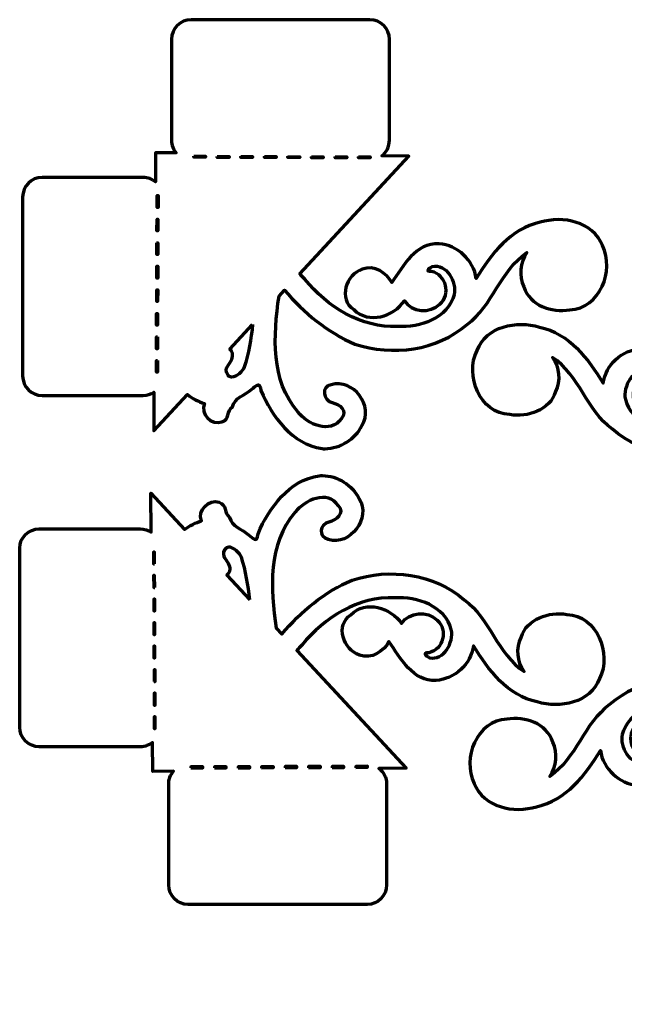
# Model space of a CAD drawing. Header units: centimetres. Extents: x -13.8 to 13.8, y -13.2 to 13.2.
# Drawn here: x -13.85 to 2.32, y -13.21 to 13.21 of the extents above; entities that cross this region are included whole.
import ezdxf

# ---------------------------------------------------------------- set-up
doc = ezdxf.new("R2010")
doc.units = ezdxf.units.CM
doc.header["$MEASUREMENT"] = 0
doc.layers.add('Layer 1', color=7, linetype='Continuous')

msp = doc.modelspace()

# ---------------------------------------------------------------- linework, layer by layer
at = {"layer": 'Layer 1', "color": 22, "lineweight": 90}
for points, knots in [([(-4.49706, 13.21086), (-4.20868, 13.21086), (-3.97616, 12.97834), (-3.97616, 12.68996), (-3.97616, 12.68996), (-3.97616, 12.68996), (-3.97616, 9.99286), (-3.97616, 9.99286), (-3.97616, 9.99286), (-3.97616, 9.82249), (-4.05543, 9.67182), (-4.18121, 9.57697), (-4.18121, 9.57697), (-4.18121, 9.57697), (-3.45443, 9.5687), (-3.45443, 9.5687), (-3.45443, 9.5687), (-3.45443, 9.5687), (-6.37063, 6.43008), (-6.37063, 6.43008), (-6.37063, 6.43008), (-6.33008, 6.37988), (-6.28715, 6.33005), (-6.23917, 6.28373), (-6.23917, 6.28373), (-5.63159, 5.54324), (-4.73709, 4.97931), (-3.75622, 5.02117), (-3.75622, 5.02117), (-3.16187, 4.98896), (-2.41454, 5.23445), (-2.24809, 5.87032), (-2.24809, 5.87032), (-2.17564, 6.21167), (-2.45195, 6.70966), (-2.83431, 6.62025), (-2.83431, 6.62025), (-2.9321, 6.56573), (-3.03025, 6.48798), (-2.85167, 6.48796), (-2.85167, 6.48796), (-2.46096, 6.40752), (-2.32551, 5.87473), (-2.62925, 5.61897), (-2.62925, 5.61897), (-2.88855, 5.356), (-3.38407, 5.40229), (-3.57514, 5.70661), (-3.57514, 5.70661), (-3.86719, 5.28703), (-4.53121, 5.0729), (-4.9303, 5.47262), (-4.9303, 5.47262), (-5.35771, 5.74594), (-5.13343, 6.41262), (-4.7021, 6.54997), (-4.7021, 6.54997), (-4.38809, 6.68148), (-4.03954, 6.43574), (-3.91414, 6.19278), (-3.91414, 6.19278), (-3.60555, 6.63009), (-3.27634, 7.26637), (-2.65241, 7.22879), (-2.65241, 7.22879), (-2.15776, 7.19208), (-1.729, 6.79333), (-1.65692, 6.30358), (-1.65692, 6.30358), (-1.25386, 6.95271), (-0.74733, 7.63812), (0.04716, 7.80261), (0.04716, 7.80261), (0.65454, 7.98659), (1.46196, 7.82476), (1.71321, 7.17919), (1.71321, 7.17919), (2.0431, 6.51073), (1.64255, 5.50043), (0.84008, 5.46353), (0.84008, 5.46353), (0.35344, 5.39066), (-0.22309, 5.57008), (-0.3861, 6.07869), (-0.3861, 6.07869), (-0.52411, 6.36875), (-0.48891, 6.72924), (-0.30424, 6.99233), (-0.30424, 6.99233), (-1.02433, 6.51376), (-1.20928, 5.57594), (-1.90332, 5.07741), (-1.90332, 5.07741), (-2.71032, 4.37414), (-3.89524, 4.21903), (-4.89807, 4.5499), (-4.89807, 4.5499), (-5.63592, 4.86061), (-6.26168, 5.38794), (-6.77827, 5.99353), (-6.77827, 5.99353), (-6.77827, 5.99353), (-6.92462, 5.8323), (-6.92462, 5.8323), (-6.92462, 5.8323), (-7.08183, 4.77409), (-7.1473, 3.58305), (-6.42108, 2.7375), (-6.42108, 2.7375), (-6.16587, 2.40638), (-5.5575, 2.13512), (-5.26105, 2.56221), (-5.26105, 2.56221), (-5.07169, 2.75433), (-5.31917, 2.95254), (-5.50744, 2.98968), (-5.50744, 2.98968), (-5.75288, 3.03464), (-5.79981, 3.42199), (-5.5339, 3.46345), (-5.5339, 3.46345), (-4.94637, 3.64491), (-4.38106, 2.89214), (-4.71121, 2.37452), (-4.71121, 2.37452), (-4.89172, 2.0084), (-5.28532, 1.76276), (-5.6943, 1.75688), (-5.6943, 1.75688), (-5.72157, 1.75649), (-5.74964, 1.7584), (-5.77698, 1.76019), (-5.77698, 1.76019), (-6.58162, 1.87781), (-7.10946, 2.61466), (-7.41078, 3.31131), (-7.41078, 3.31131), (-7.43201, 3.57749), (-7.55, 3.42718), (-7.66213, 3.33777), (-7.66213, 3.33777), (-7.84153, 3.18586), (-8.11325, 3.11714), (-8.16897, 2.87558), (-8.16897, 2.87558), (-8.33211, 2.76204), (-8.23662, 2.53145), (-8.45009, 2.47126), (-8.45009, 2.47126), (-8.72615, 2.37187), (-9.03785, 2.693), (-8.91807, 2.9657), (-8.91807, 2.9657), (-9.07786, 3.01269), (-9.23443, 3.09341), (-9.372, 3.20052), (-9.372, 3.20052), (-9.372, 3.20052), (-10.27076, 2.23148), (-10.27076, 2.23148), (-10.27076, 2.23148), (-10.27076, 2.23148), (-10.26497, 3.26749), (-10.26497, 3.26749), (-10.26497, 3.26749), (-10.34762, 3.21231), (-10.44792, 3.17985), (-10.55518, 3.17985), (-10.55518, 3.17985), (-10.55518, 3.17985), (-13.25145, 3.17985), (-13.25145, 3.17985), (-13.25145, 3.17985), (-13.53983, 3.17985), (-13.77318, 3.40989), (-13.77318, 3.69827), (-13.77318, 3.69827), (-13.77318, 3.69827), (-13.77318, 8.47896), (-13.77318, 8.47896), (-13.77318, 8.47896), (-13.77318, 8.76734), (-13.53983, 9.00068), (-13.25145, 9.00069), (-13.25145, 9.00069), (-13.25145, 9.00069), (-10.55187, 9.00069), (-10.55187, 9.00069), (-10.55187, 9.00069), (-10.42802, 9.00069), (-10.31611, 8.95499), (-10.22693, 8.88328), (-10.22693, 8.88328), (-10.22693, 8.88328), (-10.22114, 9.66215), (-10.22114, 9.66215), (-10.22114, 9.66215), (-10.22114, 9.66215), (-9.67048, 9.65388), (-9.67048, 9.65388), (-9.67048, 9.65388), (-9.74867, 9.7449), (-9.79698, 9.86292), (-9.79698, 9.99288), (-9.79698, 9.99288), (-9.79698, 9.99288), (-9.79698, 12.68998), (-9.79698, 12.68998), (-9.79698, 12.68998), (-9.79698, 12.97836), (-9.56364, 13.21088), (-9.27525, 13.21088), (-9.27525, 13.21088), (-9.27525, 13.21088), (-4.49704, 13.21088), (-4.49704, 13.21088), (-4.49704, 13.21088), (-4.49704, 13.21088), (-4.49706, 13.21086), (-4.49706, 13.21086)], [0, 0, 0, 0, 0.01785714, 0.01785714, 0.01785714, 0.01785714, 0.03571429, 0.03571429, 0.03571429, 0.03571429, 0.05357143, 0.05357143, 0.05357143, 0.05357143, 0.07142857, 0.07142857, 0.07142857, 0.07142857, 0.08928571, 0.08928571, 0.08928571, 0.08928571, 0.10714286, 0.10714286, 0.10714286, 0.10714286, 0.125, 0.125, 0.125, 0.125, 0.14285714, 0.14285714, 0.14285714, 0.14285714, 0.16071429, 0.16071429, 0.16071429, 0.16071429, 0.17857143, 0.17857143, 0.17857143, 0.17857143, 0.19642857, 0.19642857, 0.19642857, 0.19642857, 0.21428571, 0.21428571, 0.21428571, 0.21428571, 0.23214286, 0.23214286, 0.23214286, 0.23214286, 0.25, 0.25, 0.25, 0.25, 0.26785714, 0.26785714, 0.26785714, 0.26785714, 0.28571429, 0.28571429, 0.28571429, 0.28571429, 0.30357143, 0.30357143, 0.30357143, 0.30357143, 0.32142857, 0.32142857, 0.32142857, 0.32142857, 0.33928571, 0.33928571, 0.33928571, 0.33928571, 0.35714286, 0.35714286, 0.35714286, 0.35714286, 0.375, 0.375, 0.375, 0.375, 0.39285714, 0.39285714, 0.39285714, 0.39285714, 0.41071429, 0.41071429, 0.41071429, 0.41071429, 0.42857143, 0.42857143, 0.42857143, 0.42857143, 0.44642857, 0.44642857, 0.44642857, 0.44642857, 0.46428571, 0.46428571, 0.46428571, 0.46428571, 0.48214286, 0.48214286, 0.48214286, 0.48214286, 0.5, 0.5, 0.5, 0.5, 0.51785714, 0.51785714, 0.51785714, 0.51785714, 0.53571429, 0.53571429, 0.53571429, 0.53571429, 0.55357143, 0.55357143, 0.55357143, 0.55357143, 0.57142857, 0.57142857, 0.57142857, 0.57142857, 0.58928571, 0.58928571, 0.58928571, 0.58928571, 0.60714286, 0.60714286, 0.60714286, 0.60714286, 0.625, 0.625, 0.625, 0.625, 0.64285714, 0.64285714, 0.64285714, 0.64285714, 0.66071429, 0.66071429, 0.66071429, 0.66071429, 0.67857143, 0.67857143, 0.67857143, 0.67857143, 0.69642857, 0.69642857, 0.69642857, 0.69642857, 0.71428571, 0.71428571, 0.71428571, 0.71428571, 0.73214286, 0.73214286, 0.73214286, 0.73214286, 0.75, 0.75, 0.75, 0.75, 0.76785714, 0.76785714, 0.76785714, 0.76785714, 0.78571429, 0.78571429, 0.78571429, 0.78571429, 0.80357143, 0.80357143, 0.80357143, 0.80357143, 0.82142857, 0.82142857, 0.82142857, 0.82142857, 0.83928571, 0.83928571, 0.83928571, 0.83928571, 0.85714286, 0.85714286, 0.85714286, 0.85714286, 0.875, 0.875, 0.875, 0.875, 0.89285714, 0.89285714, 0.89285714, 0.89285714, 0.91071429, 0.91071429, 0.91071429, 0.91071429, 0.92857143, 0.92857143, 0.92857143, 0.92857143, 0.94642857, 0.94642857, 0.94642857, 0.94642857, 0.96428571, 0.96428571, 0.96428571, 0.96428571, 1, 1, 1, 1]), ([(4.57257, 10.41383), (4.28419, 10.41383), (4.05167, 10.18131), (4.05167, 9.89293), (4.05167, 9.89293), (4.05167, 9.89293), (4.05167, 7.19583), (4.05167, 7.19583), (4.05167, 7.19583), (4.05167, 7.02546), (4.13094, 6.87479), (4.25672, 6.77994), (4.25672, 6.77994), (4.25672, 6.77994), (3.52994, 6.77167), (3.52994, 6.77167), (3.52994, 6.77167), (3.52994, 6.77167), (6.44614, 3.63305), (6.44614, 3.63305), (6.44614, 3.63305), (6.40559, 3.58285), (6.36266, 3.53302), (6.31468, 3.4867), (6.31468, 3.4867), (5.7071, 2.74621), (4.8126, 2.18228), (3.83173, 2.22414), (3.83173, 2.22414), (3.23738, 2.19193), (2.49005, 2.43742), (2.3236, 3.07329), (2.3236, 3.07329), (2.25116, 3.41465), (2.52747, 3.91264), (2.90983, 3.82323), (2.90983, 3.82323), (3.00762, 3.76871), (3.10577, 3.69096), (2.92719, 3.69094), (2.92719, 3.69094), (2.53648, 3.6105), (2.40103, 3.07771), (2.70477, 2.82195), (2.70477, 2.82195), (2.96407, 2.55898), (3.45959, 2.60527), (3.65066, 2.90959), (3.65066, 2.90959), (3.94271, 2.49001), (4.60673, 2.27588), (5.00582, 2.6756), (5.00582, 2.6756), (5.43323, 2.94892), (5.20895, 3.6156), (4.77762, 3.75295), (4.77762, 3.75295), (4.46361, 3.88446), (4.11506, 3.63872), (3.98966, 3.39576), (3.98966, 3.39576), (3.68107, 3.83307), (3.35185, 4.46935), (2.72793, 4.43177), (2.72793, 4.43177), (2.23328, 4.39506), (1.80452, 3.99631), (1.73244, 3.50656), (1.73244, 3.50656), (1.32938, 4.15569), (0.82285, 4.8411), (0.02836, 5.00559), (0.02836, 5.00559), (-0.57902, 5.18957), (-1.38644, 5.02774), (-1.63769, 4.38217), (-1.63769, 4.38217), (-1.96758, 3.71371), (-1.56703, 2.70341), (-0.76456, 2.66651), (-0.76456, 2.66651), (-0.27792, 2.59364), (0.29861, 2.77306), (0.46162, 3.28167), (0.46162, 3.28167), (0.59963, 3.57173), (0.56443, 3.93222), (0.37976, 4.19531), (0.37976, 4.19531), (1.09985, 3.71674), (1.2848, 2.77892), (1.97884, 2.28039), (1.97884, 2.28039), (2.78584, 1.57712), (3.97076, 1.42201), (4.97359, 1.75288), (4.97359, 1.75288), (5.71144, 2.06359), (6.3372, 2.59092), (6.85379, 3.19651), (6.85379, 3.19651), (6.85379, 3.19651), (7.00014, 3.03528), (7.00014, 3.03528), (7.00014, 3.03528), (7.15735, 1.97707), (7.22282, 0.78603), (6.4966, -0.05952), (6.4966, -0.05952), (6.24139, -0.39064), (5.63302, -0.6619), (5.33657, -0.23481), (5.33657, -0.23481), (5.14721, -0.04269), (5.39469, 0.15552), (5.58296, 0.19266), (5.58296, 0.19266), (5.8284, 0.23762), (5.87533, 0.62497), (5.60942, 0.66643), (5.60942, 0.66643), (5.02189, 0.84789), (4.45658, 0.09512), (4.78673, -0.4225), (4.78673, -0.4225), (4.96724, -0.78862), (5.36084, -1.03426), (5.76982, -1.04014), (5.76982, -1.04014), (5.79709, -1.04053), (5.82516, -1.03862), (5.8525, -1.03683), (5.8525, -1.03683), (6.65714, -0.91921), (7.18498, -0.18236), (7.4863, 0.51429), (7.4863, 0.51429), (7.50753, 0.78047), (7.62552, 0.63016), (7.73765, 0.54075), (7.73765, 0.54075), (7.91705, 0.38884), (8.18877, 0.32012), (8.24449, 0.07856), (8.24449, 0.07856), (8.40763, -0.03498), (8.31214, -0.26557), (8.52561, -0.32576), (8.52561, -0.32576), (8.80167, -0.42515), (9.11337, -0.10402), (8.99359, 0.16868), (8.99359, 0.16868), (9.15338, 0.21567), (9.30995, 0.29639), (9.44752, 0.4035), (9.44752, 0.4035), (9.44752, 0.4035), (10.34628, -0.56554), (10.34628, -0.56554), (10.34628, -0.56554), (10.34628, -0.56554), (10.34049, 0.47047), (10.34049, 0.47047), (10.34049, 0.47047), (10.42314, 0.41529), (10.52344, 0.38283), (10.6307, 0.38283), (10.6307, 0.38283), (10.6307, 0.38283), (13.32697, 0.38283), (13.32697, 0.38283), (13.32697, 0.38283), (13.61535, 0.38283), (13.8487, 0.61287), (13.8487, 0.90125), (13.8487, 0.90125), (13.8487, 0.90125), (13.8487, 5.68194), (13.8487, 5.68194), (13.8487, 5.68194), (13.8487, 5.97032), (13.61535, 6.20366), (13.32697, 6.20367), (13.32697, 6.20367), (13.32697, 6.20367), (10.6274, 6.20367), (10.6274, 6.20367), (10.6274, 6.20367), (10.50355, 6.20367), (10.39164, 6.15797), (10.30246, 6.08626), (10.30246, 6.08626), (10.30246, 6.08626), (10.29667, 6.86513), (10.29667, 6.86513), (10.29667, 6.86513), (10.29667, 6.86513), (9.74601, 6.85686), (9.74601, 6.85686), (9.74601, 6.85686), (9.8242, 6.94788), (9.87251, 7.0659), (9.87251, 7.19586), (9.87251, 7.19586), (9.87251, 7.19586), (9.87251, 9.89296), (9.87251, 9.89296), (9.87251, 9.89296), (9.87251, 10.18134), (9.63917, 10.41386), (9.35078, 10.41386), (9.35078, 10.41386), (9.35078, 10.41386), (4.57257, 10.41386), (4.57257, 10.41386), (4.57257, 10.41386), (4.57257, 10.41386), (4.57257, 10.41383), (4.57257, 10.41383)], [0, 0, 0, 0, 0.01785714, 0.01785714, 0.01785714, 0.01785714, 0.03571429, 0.03571429, 0.03571429, 0.03571429, 0.05357143, 0.05357143, 0.05357143, 0.05357143, 0.07142857, 0.07142857, 0.07142857, 0.07142857, 0.08928571, 0.08928571, 0.08928571, 0.08928571, 0.10714286, 0.10714286, 0.10714286, 0.10714286, 0.125, 0.125, 0.125, 0.125, 0.14285714, 0.14285714, 0.14285714, 0.14285714, 0.16071429, 0.16071429, 0.16071429, 0.16071429, 0.17857143, 0.17857143, 0.17857143, 0.17857143, 0.19642857, 0.19642857, 0.19642857, 0.19642857, 0.21428571, 0.21428571, 0.21428571, 0.21428571, 0.23214286, 0.23214286, 0.23214286, 0.23214286, 0.25, 0.25, 0.25, 0.25, 0.26785714, 0.26785714, 0.26785714, 0.26785714, 0.28571429, 0.28571429, 0.28571429, 0.28571429, 0.30357143, 0.30357143, 0.30357143, 0.30357143, 0.32142857, 0.32142857, 0.32142857, 0.32142857, 0.33928571, 0.33928571, 0.33928571, 0.33928571, 0.35714286, 0.35714286, 0.35714286, 0.35714286, 0.375, 0.375, 0.375, 0.375, 0.39285714, 0.39285714, 0.39285714, 0.39285714, 0.41071429, 0.41071429, 0.41071429, 0.41071429, 0.42857143, 0.42857143, 0.42857143, 0.42857143, 0.44642857, 0.44642857, 0.44642857, 0.44642857, 0.46428571, 0.46428571, 0.46428571, 0.46428571, 0.48214286, 0.48214286, 0.48214286, 0.48214286, 0.5, 0.5, 0.5, 0.5, 0.51785714, 0.51785714, 0.51785714, 0.51785714, 0.53571429, 0.53571429, 0.53571429, 0.53571429, 0.55357143, 0.55357143, 0.55357143, 0.55357143, 0.57142857, 0.57142857, 0.57142857, 0.57142857, 0.58928571, 0.58928571, 0.58928571, 0.58928571, 0.60714286, 0.60714286, 0.60714286, 0.60714286, 0.625, 0.625, 0.625, 0.625, 0.64285714, 0.64285714, 0.64285714, 0.64285714, 0.66071429, 0.66071429, 0.66071429, 0.66071429, 0.67857143, 0.67857143, 0.67857143, 0.67857143, 0.69642857, 0.69642857, 0.69642857, 0.69642857, 0.71428571, 0.71428571, 0.71428571, 0.71428571, 0.73214286, 0.73214286, 0.73214286, 0.73214286, 0.75, 0.75, 0.75, 0.75, 0.76785714, 0.76785714, 0.76785714, 0.76785714, 0.78571429, 0.78571429, 0.78571429, 0.78571429, 0.80357143, 0.80357143, 0.80357143, 0.80357143, 0.82142857, 0.82142857, 0.82142857, 0.82142857, 0.83928571, 0.83928571, 0.83928571, 0.83928571, 0.85714286, 0.85714286, 0.85714286, 0.85714286, 0.875, 0.875, 0.875, 0.875, 0.89285714, 0.89285714, 0.89285714, 0.89285714, 0.91071429, 0.91071429, 0.91071429, 0.91071429, 0.92857143, 0.92857143, 0.92857143, 0.92857143, 0.94642857, 0.94642857, 0.94642857, 0.94642857, 0.96428571, 0.96428571, 0.96428571, 0.96428571, 1, 1, 1, 1]), ([(-9.20168, 9.56622), (-9.20168, 9.56622), (-9.20168, 9.53976), (-9.20168, 9.53976), (-9.20168, 9.53976), (-9.20168, 9.53976), (-8.88749, 9.53811), (-8.88749, 9.53811), (-8.88749, 9.53811), (-8.88749, 9.53811), (-8.88749, 9.56457), (-8.88749, 9.56457), (-8.88749, 9.56457), (-8.88749, 9.56457), (-9.20168, 9.56622), (-9.20168, 9.56622)], [0, 0, 0, 0, 0.2, 0.2, 0.2, 0.2, 0.4, 0.4, 0.4, 0.4, 0.6, 0.6, 0.6, 0.6, 1, 1, 1, 1]), ([(-8.5733, 9.56374), (-8.5733, 9.56374), (-8.5733, 9.53728), (-8.5733, 9.53728), (-8.5733, 9.53728), (-8.5733, 9.53728), (-8.25911, 9.53563), (-8.25911, 9.53563), (-8.25911, 9.53563), (-8.25911, 9.53563), (-8.25911, 9.56209), (-8.25911, 9.56209), (-8.25911, 9.56209), (-8.25911, 9.56209), (-8.5733, 9.56374), (-8.5733, 9.56374)], [0, 0, 0, 0, 0.2, 0.2, 0.2, 0.2, 0.4, 0.4, 0.4, 0.4, 0.6, 0.6, 0.6, 0.6, 1, 1, 1, 1]), ([(-7.94491, 9.56126), (-7.94491, 9.56126), (-7.94491, 9.5348), (-7.94491, 9.5348), (-7.94491, 9.5348), (-7.94491, 9.5348), (-7.62989, 9.53397), (-7.62989, 9.53397), (-7.62989, 9.53397), (-7.62989, 9.53397), (-7.62989, 9.5596), (-7.62989, 9.5596), (-7.62989, 9.5596), (-7.62989, 9.5596), (-7.94491, 9.56125), (-7.94491, 9.56125), (-7.94491, 9.56125), (-7.94491, 9.56125), (-7.94491, 9.56126), (-7.94491, 9.56126)], [0, 0, 0, 0, 0.16666667, 0.16666667, 0.16666667, 0.16666667, 0.33333333, 0.33333333, 0.33333333, 0.33333333, 0.5, 0.5, 0.5, 0.5, 0.66666667, 0.66666667, 0.66666667, 0.66666667, 1, 1, 1, 1]), ([(-7.3157, 9.55879), (-7.3157, 9.55879), (-7.3157, 9.53233), (-7.3157, 9.53233), (-7.3157, 9.53233), (-7.3157, 9.53233), (-7.00151, 9.5315), (-7.00151, 9.5315), (-7.00151, 9.5315), (-7.00151, 9.5315), (-7.00151, 9.55713), (-7.00151, 9.55713), (-7.00151, 9.55713), (-7.00151, 9.55713), (-7.3157, 9.55878), (-7.3157, 9.55878), (-7.3157, 9.55878), (-7.3157, 9.55878), (-7.3157, 9.55879), (-7.3157, 9.55879)], [0, 0, 0, 0, 0.16666667, 0.16666667, 0.16666667, 0.16666667, 0.33333333, 0.33333333, 0.33333333, 0.33333333, 0.5, 0.5, 0.5, 0.5, 0.66666667, 0.66666667, 0.66666667, 0.66666667, 1, 1, 1, 1]), ([(-6.68732, 9.55631), (-6.68732, 9.55631), (-6.68732, 9.52985), (-6.68732, 9.52985), (-6.68732, 9.52985), (-6.68732, 9.52985), (-6.37313, 9.52902), (-6.37313, 9.52902), (-6.37313, 9.52902), (-6.37313, 9.52902), (-6.37313, 9.55465), (-6.37313, 9.55465), (-6.37313, 9.55465), (-6.37313, 9.55465), (-6.68732, 9.5563), (-6.68732, 9.5563), (-6.68732, 9.5563), (-6.68732, 9.5563), (-6.68732, 9.55631), (-6.68732, 9.55631)], [0, 0, 0, 0, 0.16666667, 0.16666667, 0.16666667, 0.16666667, 0.33333333, 0.33333333, 0.33333333, 0.33333333, 0.5, 0.5, 0.5, 0.5, 0.66666667, 0.66666667, 0.66666667, 0.66666667, 1, 1, 1, 1]), ([(-6.05893, 9.55383), (-6.05893, 9.55383), (-6.05893, 9.52737), (-6.05893, 9.52737), (-6.05893, 9.52737), (-6.05893, 9.52737), (-5.74474, 9.52654), (-5.74474, 9.52654), (-5.74474, 9.52654), (-5.74474, 9.52654), (-5.74391, 9.55217), (-5.74391, 9.55217), (-5.74391, 9.55217), (-5.74391, 9.55217), (-6.05893, 9.55382), (-6.05893, 9.55382), (-6.05893, 9.55382), (-6.05893, 9.55382), (-6.05893, 9.55383), (-6.05893, 9.55383)], [0, 0, 0, 0, 0.16666667, 0.16666667, 0.16666667, 0.16666667, 0.33333333, 0.33333333, 0.33333333, 0.33333333, 0.5, 0.5, 0.5, 0.5, 0.66666667, 0.66666667, 0.66666667, 0.66666667, 1, 1, 1, 1]), ([(-5.42972, 9.55135), (-5.42972, 9.55135), (-5.42972, 9.52489), (-5.42972, 9.52489), (-5.42972, 9.52489), (-5.42972, 9.52489), (-5.11553, 9.52406), (-5.11553, 9.52406), (-5.11553, 9.52406), (-5.11553, 9.52406), (-5.11553, 9.54969), (-5.11553, 9.54969), (-5.11553, 9.54969), (-5.11553, 9.54969), (-5.42972, 9.55134), (-5.42972, 9.55134), (-5.42972, 9.55134), (-5.42972, 9.55134), (-5.42972, 9.55135), (-5.42972, 9.55135)], [0, 0, 0, 0, 0.16666667, 0.16666667, 0.16666667, 0.16666667, 0.33333333, 0.33333333, 0.33333333, 0.33333333, 0.5, 0.5, 0.5, 0.5, 0.66666667, 0.66666667, 0.66666667, 0.66666667, 1, 1, 1, 1]), ([(-4.80133, 9.54887), (-4.80133, 9.54887), (-4.80133, 9.52241), (-4.80133, 9.52241), (-4.80133, 9.52241), (-4.80133, 9.52241), (-4.48714, 9.52158), (-4.48714, 9.52158), (-4.48714, 9.52158), (-4.48714, 9.52158), (-4.48714, 9.54721), (-4.48714, 9.54721), (-4.48714, 9.54721), (-4.48714, 9.54721), (-4.80133, 9.54886), (-4.80133, 9.54886), (-4.80133, 9.54886), (-4.80133, 9.54886), (-4.80133, 9.54887), (-4.80133, 9.54887)], [0, 0, 0, 0, 0.16666667, 0.16666667, 0.16666667, 0.16666667, 0.33333333, 0.33333333, 0.33333333, 0.33333333, 0.5, 0.5, 0.5, 0.5, 0.66666667, 0.66666667, 0.66666667, 0.66666667, 1, 1, 1, 1]), ([(-10.15584, 8.51451), (-10.15584, 8.51451), (-10.18147, 8.51451), (-10.18147, 8.51451), (-10.18147, 8.51451), (-10.18147, 8.51451), (-10.18312, 8.20032), (-10.18312, 8.20032), (-10.18312, 8.20032), (-10.18312, 8.20032), (-10.15666, 8.20032), (-10.15666, 8.20032), (-10.15666, 8.20032), (-10.15666, 8.20032), (-10.15583, 8.51451), (-10.15583, 8.51451), (-10.15583, 8.51451), (-10.15583, 8.51451), (-10.15584, 8.51451), (-10.15584, 8.51451)], [0, 0, 0, 0, 0.16666667, 0.16666667, 0.16666667, 0.16666667, 0.33333333, 0.33333333, 0.33333333, 0.33333333, 0.5, 0.5, 0.5, 0.5, 0.66666667, 0.66666667, 0.66666667, 0.66666667, 1, 1, 1, 1]), ([(-10.15832, 7.88613), (-10.15832, 7.88613), (-10.18395, 7.88613), (-10.18395, 7.88613), (-10.18395, 7.88613), (-10.18395, 7.88613), (-10.1856, 7.57194), (-10.1856, 7.57194), (-10.1856, 7.57194), (-10.1856, 7.57194), (-10.15914, 7.57194), (-10.15914, 7.57194), (-10.15914, 7.57194), (-10.15914, 7.57194), (-10.15831, 7.88613), (-10.15831, 7.88613), (-10.15831, 7.88613), (-10.15831, 7.88613), (-10.15832, 7.88613), (-10.15832, 7.88613)], [0, 0, 0, 0, 0.16666667, 0.16666667, 0.16666667, 0.16666667, 0.33333333, 0.33333333, 0.33333333, 0.33333333, 0.5, 0.5, 0.5, 0.5, 0.66666667, 0.66666667, 0.66666667, 0.66666667, 1, 1, 1, 1]), ([(-10.18643, 7.25774), (-10.18643, 7.25774), (-10.18808, 6.94272), (-10.18808, 6.94272), (-10.18808, 6.94272), (-10.18808, 6.94272), (-10.16162, 6.94272), (-10.16162, 6.94272), (-10.16162, 6.94272), (-10.16162, 6.94272), (-10.16079, 7.25691), (-10.16079, 7.25691), (-10.16079, 7.25691), (-10.16079, 7.25691), (-10.18642, 7.25774), (-10.18642, 7.25774), (-10.18642, 7.25774), (-10.18642, 7.25774), (-10.18643, 7.25774), (-10.18643, 7.25774)], [0, 0, 0, 0, 0.16666667, 0.16666667, 0.16666667, 0.16666667, 0.33333333, 0.33333333, 0.33333333, 0.33333333, 0.5, 0.5, 0.5, 0.5, 0.66666667, 0.66666667, 0.66666667, 0.66666667, 1, 1, 1, 1]), ([(-10.16328, 6.62853), (-10.16328, 6.62853), (-10.18891, 6.62853), (-10.18891, 6.62853), (-10.18891, 6.62853), (-10.18891, 6.62853), (-10.19056, 6.31434), (-10.19056, 6.31434), (-10.19056, 6.31434), (-10.19056, 6.31434), (-10.1641, 6.31434), (-10.1641, 6.31434), (-10.1641, 6.31434), (-10.1641, 6.31434), (-10.16327, 6.62853), (-10.16327, 6.62853), (-10.16327, 6.62853), (-10.16327, 6.62853), (-10.16328, 6.62853), (-10.16328, 6.62853)], [0, 0, 0, 0, 0.16666667, 0.16666667, 0.16666667, 0.16666667, 0.33333333, 0.33333333, 0.33333333, 0.33333333, 0.5, 0.5, 0.5, 0.5, 0.66666667, 0.66666667, 0.66666667, 0.66666667, 1, 1, 1, 1]), ([(-10.16576, 6.00015), (-10.16576, 6.00015), (-10.19139, 6.00015), (-10.19139, 6.00015), (-10.19139, 6.00015), (-10.19139, 6.00015), (-10.19304, 5.68596), (-10.19304, 5.68596), (-10.19304, 5.68596), (-10.19304, 5.68596), (-10.16658, 5.68596), (-10.16658, 5.68596), (-10.16658, 5.68596), (-10.16658, 5.68596), (-10.16575, 6.00015), (-10.16575, 6.00015), (-10.16575, 6.00015), (-10.16575, 6.00015), (-10.16576, 6.00015), (-10.16576, 6.00015)], [0, 0, 0, 0, 0.16666667, 0.16666667, 0.16666667, 0.16666667, 0.33333333, 0.33333333, 0.33333333, 0.33333333, 0.5, 0.5, 0.5, 0.5, 0.66666667, 0.66666667, 0.66666667, 0.66666667, 1, 1, 1, 1]), ([(-10.16824, 5.37176), (-10.16824, 5.37176), (-10.19387, 5.37176), (-10.19387, 5.37176), (-10.19387, 5.37176), (-10.19387, 5.37176), (-10.19552, 5.05674), (-10.19552, 5.05674), (-10.19552, 5.05674), (-10.19552, 5.05674), (-10.16906, 5.05674), (-10.16906, 5.05674), (-10.16906, 5.05674), (-10.16906, 5.05674), (-10.16823, 5.37176), (-10.16823, 5.37176), (-10.16823, 5.37176), (-10.16823, 5.37176), (-10.16824, 5.37176), (-10.16824, 5.37176)], [0, 0, 0, 0, 0.16666667, 0.16666667, 0.16666667, 0.16666667, 0.33333333, 0.33333333, 0.33333333, 0.33333333, 0.5, 0.5, 0.5, 0.5, 0.66666667, 0.66666667, 0.66666667, 0.66666667, 1, 1, 1, 1]), ([(-7.62989, 5.0741), (-7.62989, 5.0741), (-8.24174, 4.41843), (-8.24174, 4.41843), (-8.24174, 4.41843), (-8.17231, 4.35756), (-8.1415, 4.26406), (-8.18634, 4.1431), (-8.18634, 4.1431), (-8.23802, 4.00498), (-8.40433, 3.91055), (-8.30375, 3.74457), (-8.30375, 3.74457), (-8.27464, 3.69518), (-8.23525, 3.67104), (-8.19213, 3.6685), (-8.19213, 3.6685), (-8.06277, 3.6609), (-7.89755, 3.8271), (-7.85561, 3.93226), (-7.85561, 3.93226), (-7.7357, 4.3018), (-7.67322, 4.68666), (-7.62989, 5.0741)], [0, 0, 0, 0, 0.14285714, 0.14285714, 0.14285714, 0.14285714, 0.28571429, 0.28571429, 0.28571429, 0.28571429, 0.42857143, 0.42857143, 0.42857143, 0.42857143, 0.57142857, 0.57142857, 0.57142857, 0.57142857, 0.71428571, 0.71428571, 0.71428571, 0.71428571, 1, 1, 1, 1]), ([(-10.16989, 4.74255), (-10.16989, 4.74255), (-10.19635, 4.74255), (-10.19635, 4.74255), (-10.19635, 4.74255), (-10.19635, 4.74255), (-10.198, 4.42836), (-10.198, 4.42836), (-10.198, 4.42836), (-10.198, 4.42836), (-10.17154, 4.42836), (-10.17154, 4.42836), (-10.17154, 4.42836), (-10.17154, 4.42836), (-10.16989, 4.74255), (-10.16989, 4.74255)], [0, 0, 0, 0, 0.2, 0.2, 0.2, 0.2, 0.4, 0.4, 0.4, 0.4, 0.6, 0.6, 0.6, 0.6, 1, 1, 1, 1]), ([(-10.17237, 4.11416), (-10.17237, 4.11416), (-10.19883, 4.11416), (-10.19883, 4.11416), (-10.19883, 4.11416), (-10.19883, 4.11416), (-10.20048, 3.79997), (-10.20048, 3.79997), (-10.20048, 3.79997), (-10.20048, 3.79997), (-10.17402, 3.79997), (-10.17402, 3.79997), (-10.17402, 3.79997), (-10.17402, 3.79997), (-10.17237, 4.11416), (-10.17237, 4.11416)], [0, 0, 0, 0, 0.2, 0.2, 0.2, 0.2, 0.4, 0.4, 0.4, 0.4, 0.6, 0.6, 0.6, 0.6, 1, 1, 1, 1]), ([(-4.57266, -10.414), (-4.28428, -10.414), (-4.05176, -10.18148), (-4.05176, -9.8931), (-4.05176, -9.8931), (-4.05176, -9.8931), (-4.05176, -7.196), (-4.05176, -7.196), (-4.05176, -7.196), (-4.05176, -7.02563), (-4.13103, -6.87496), (-4.25681, -6.78011), (-4.25681, -6.78011), (-4.25681, -6.78011), (-3.53003, -6.77184), (-3.53003, -6.77184), (-3.53003, -6.77184), (-3.53003, -6.77184), (-6.44623, -3.63322), (-6.44623, -3.63322), (-6.44623, -3.63322), (-6.40568, -3.58302), (-6.36275, -3.53319), (-6.31477, -3.48687), (-6.31477, -3.48687), (-5.70719, -2.74638), (-4.81269, -2.18245), (-3.83182, -2.22431), (-3.83182, -2.22431), (-3.23747, -2.1921), (-2.49014, -2.43759), (-2.32369, -3.07346), (-2.32369, -3.07346), (-2.25124, -3.41481), (-2.52755, -3.9128), (-2.90991, -3.82339), (-2.90991, -3.82339), (-3.0077, -3.76887), (-3.10585, -3.69112), (-2.92727, -3.6911), (-2.92727, -3.6911), (-2.53656, -3.61066), (-2.40111, -3.07787), (-2.70485, -2.82211), (-2.70485, -2.82211), (-2.96415, -2.55914), (-3.45967, -2.60543), (-3.65074, -2.90975), (-3.65074, -2.90975), (-3.94279, -2.49017), (-4.60681, -2.27604), (-5.0059, -2.67576), (-5.0059, -2.67576), (-5.43331, -2.94908), (-5.20903, -3.61576), (-4.7777, -3.75311), (-4.7777, -3.75311), (-4.46369, -3.88462), (-4.11514, -3.63888), (-3.98974, -3.39592), (-3.98974, -3.39592), (-3.68115, -3.83323), (-3.35194, -4.46951), (-2.72801, -4.43193), (-2.72801, -4.43193), (-2.23336, -4.39522), (-1.8046, -3.99647), (-1.73252, -3.50672), (-1.73252, -3.50672), (-1.32946, -4.15585), (-0.82293, -4.84126), (-0.02844, -5.00575), (-0.02844, -5.00575), (0.57894, -5.18973), (1.38636, -5.0279), (1.63761, -4.38233), (1.63761, -4.38233), (1.9675, -3.71387), (1.56695, -2.70357), (0.76448, -2.66667), (0.76448, -2.66667), (0.27784, -2.5938), (-0.29869, -2.77322), (-0.4617, -3.28183), (-0.4617, -3.28183), (-0.59971, -3.57189), (-0.56451, -3.93238), (-0.37984, -4.19547), (-0.37984, -4.19547), (-1.09993, -3.7169), (-1.28488, -2.77908), (-1.97892, -2.28055), (-1.97892, -2.28055), (-2.78592, -1.57728), (-3.97084, -1.42217), (-4.97367, -1.75304), (-4.97367, -1.75304), (-5.71152, -2.06375), (-6.33728, -2.59108), (-6.85387, -3.19667), (-6.85387, -3.19667), (-6.85387, -3.19667), (-7.00022, -3.03544), (-7.00022, -3.03544), (-7.00022, -3.03544), (-7.15743, -1.97723), (-7.2229, -0.78619), (-6.49668, 0.05936), (-6.49668, 0.05936), (-6.24147, 0.39048), (-5.6331, 0.66174), (-5.33665, 0.23465), (-5.33665, 0.23465), (-5.14729, 0.04253), (-5.39477, -0.15568), (-5.58304, -0.19282), (-5.58304, -0.19282), (-5.82848, -0.23778), (-5.87541, -0.62513), (-5.6095, -0.66659), (-5.6095, -0.66659), (-5.02197, -0.84805), (-4.45666, -0.09528), (-4.78681, 0.42234), (-4.78681, 0.42234), (-4.96732, 0.78846), (-5.36092, 1.0341), (-5.7699, 1.03998), (-5.7699, 1.03998), (-5.79717, 1.04037), (-5.82524, 1.03846), (-5.85258, 1.03667), (-5.85258, 1.03667), (-6.65722, 0.91905), (-7.18506, 0.1822), (-7.48638, -0.51445), (-7.48638, -0.51445), (-7.50761, -0.78063), (-7.6256, -0.63032), (-7.73773, -0.54091), (-7.73773, -0.54091), (-7.91713, -0.389), (-8.18885, -0.32028), (-8.24457, -0.07872), (-8.24457, -0.07872), (-8.40771, 0.03482), (-8.31222, 0.26541), (-8.52569, 0.3256), (-8.52569, 0.3256), (-8.80175, 0.42499), (-9.11345, 0.10386), (-8.99367, -0.16884), (-8.99367, -0.16884), (-9.15346, -0.21583), (-9.31003, -0.29655), (-9.4476, -0.40366), (-9.4476, -0.40366), (-9.4476, -0.40366), (-10.34636, 0.56538), (-10.34636, 0.56538), (-10.34636, 0.56538), (-10.34636, 0.56538), (-10.34057, -0.47063), (-10.34057, -0.47063), (-10.34057, -0.47063), (-10.42322, -0.41545), (-10.52352, -0.38299), (-10.63078, -0.38299), (-10.63078, -0.38299), (-10.63078, -0.38299), (-13.32705, -0.38299), (-13.32705, -0.38299), (-13.32705, -0.38299), (-13.61543, -0.38299), (-13.84878, -0.61303), (-13.84878, -0.90141), (-13.84878, -0.90141), (-13.84878, -0.90141), (-13.84878, -5.6821), (-13.84878, -5.6821), (-13.84878, -5.6821), (-13.84878, -5.97048), (-13.61543, -6.20382), (-13.32705, -6.20383), (-13.32705, -6.20383), (-13.32705, -6.20383), (-10.62748, -6.20383), (-10.62748, -6.20383), (-10.62748, -6.20383), (-10.50363, -6.20383), (-10.39172, -6.15813), (-10.30254, -6.08642), (-10.30254, -6.08642), (-10.30254, -6.08642), (-10.29675, -6.86529), (-10.29675, -6.86529), (-10.29675, -6.86529), (-10.29675, -6.86529), (-9.74609, -6.85702), (-9.74609, -6.85702), (-9.74609, -6.85702), (-9.82428, -6.94804), (-9.87259, -7.06606), (-9.87259, -7.19602), (-9.87259, -7.19602), (-9.87259, -7.19602), (-9.87259, -9.89312), (-9.87259, -9.89312), (-9.87259, -9.89312), (-9.87259, -10.1815), (-9.63925, -10.41402), (-9.35086, -10.41402), (-9.35086, -10.41402), (-9.35086, -10.41402), (-4.57265, -10.41402), (-4.57265, -10.41402), (-4.57265, -10.41402), (-4.57265, -10.41402), (-4.57266, -10.414), (-4.57266, -10.414)], [0, 0, 0, 0, 0.01785714, 0.01785714, 0.01785714, 0.01785714, 0.03571429, 0.03571429, 0.03571429, 0.03571429, 0.05357143, 0.05357143, 0.05357143, 0.05357143, 0.07142857, 0.07142857, 0.07142857, 0.07142857, 0.08928571, 0.08928571, 0.08928571, 0.08928571, 0.10714286, 0.10714286, 0.10714286, 0.10714286, 0.125, 0.125, 0.125, 0.125, 0.14285714, 0.14285714, 0.14285714, 0.14285714, 0.16071429, 0.16071429, 0.16071429, 0.16071429, 0.17857143, 0.17857143, 0.17857143, 0.17857143, 0.19642857, 0.19642857, 0.19642857, 0.19642857, 0.21428571, 0.21428571, 0.21428571, 0.21428571, 0.23214286, 0.23214286, 0.23214286, 0.23214286, 0.25, 0.25, 0.25, 0.25, 0.26785714, 0.26785714, 0.26785714, 0.26785714, 0.28571429, 0.28571429, 0.28571429, 0.28571429, 0.30357143, 0.30357143, 0.30357143, 0.30357143, 0.32142857, 0.32142857, 0.32142857, 0.32142857, 0.33928571, 0.33928571, 0.33928571, 0.33928571, 0.35714286, 0.35714286, 0.35714286, 0.35714286, 0.375, 0.375, 0.375, 0.375, 0.39285714, 0.39285714, 0.39285714, 0.39285714, 0.41071429, 0.41071429, 0.41071429, 0.41071429, 0.42857143, 0.42857143, 0.42857143, 0.42857143, 0.44642857, 0.44642857, 0.44642857, 0.44642857, 0.46428571, 0.46428571, 0.46428571, 0.46428571, 0.48214286, 0.48214286, 0.48214286, 0.48214286, 0.5, 0.5, 0.5, 0.5, 0.51785714, 0.51785714, 0.51785714, 0.51785714, 0.53571429, 0.53571429, 0.53571429, 0.53571429, 0.55357143, 0.55357143, 0.55357143, 0.55357143, 0.57142857, 0.57142857, 0.57142857, 0.57142857, 0.58928571, 0.58928571, 0.58928571, 0.58928571, 0.60714286, 0.60714286, 0.60714286, 0.60714286, 0.625, 0.625, 0.625, 0.625, 0.64285714, 0.64285714, 0.64285714, 0.64285714, 0.66071429, 0.66071429, 0.66071429, 0.66071429, 0.67857143, 0.67857143, 0.67857143, 0.67857143, 0.69642857, 0.69642857, 0.69642857, 0.69642857, 0.71428571, 0.71428571, 0.71428571, 0.71428571, 0.73214286, 0.73214286, 0.73214286, 0.73214286, 0.75, 0.75, 0.75, 0.75, 0.76785714, 0.76785714, 0.76785714, 0.76785714, 0.78571429, 0.78571429, 0.78571429, 0.78571429, 0.80357143, 0.80357143, 0.80357143, 0.80357143, 0.82142857, 0.82142857, 0.82142857, 0.82142857, 0.83928571, 0.83928571, 0.83928571, 0.83928571, 0.85714286, 0.85714286, 0.85714286, 0.85714286, 0.875, 0.875, 0.875, 0.875, 0.89285714, 0.89285714, 0.89285714, 0.89285714, 0.91071429, 0.91071429, 0.91071429, 0.91071429, 0.92857143, 0.92857143, 0.92857143, 0.92857143, 0.94642857, 0.94642857, 0.94642857, 0.94642857, 0.96428571, 0.96428571, 0.96428571, 0.96428571, 1, 1, 1, 1]), ([(-10.24797, -1.31731), (-10.24797, -1.31731), (-10.27443, -1.31731), (-10.27443, -1.31731), (-10.27443, -1.31731), (-10.27443, -1.31731), (-10.27608, -1.00312), (-10.27608, -1.00312), (-10.27608, -1.00312), (-10.27608, -1.00312), (-10.24962, -1.00312), (-10.24962, -1.00312), (-10.24962, -1.00312), (-10.24962, -1.00312), (-10.24797, -1.31731), (-10.24797, -1.31731)], [0, 0, 0, 0, 0.2, 0.2, 0.2, 0.2, 0.4, 0.4, 0.4, 0.4, 0.6, 0.6, 0.6, 0.6, 1, 1, 1, 1]), ([(-7.70549, -2.27725), (-7.70549, -2.27725), (-8.31734, -1.62158), (-8.31734, -1.62158), (-8.31734, -1.62158), (-8.24791, -1.56071), (-8.2171, -1.46721), (-8.26194, -1.34625), (-8.26194, -1.34625), (-8.31362, -1.20813), (-8.47993, -1.1137), (-8.37935, -0.94772), (-8.37935, -0.94772), (-8.35024, -0.89833), (-8.31085, -0.87419), (-8.26773, -0.87165), (-8.26773, -0.87165), (-8.13837, -0.86405), (-7.97315, -1.03025), (-7.93121, -1.13541), (-7.93121, -1.13541), (-7.8113, -1.50495), (-7.74882, -1.88981), (-7.70549, -2.27725)], [0, 0, 0, 0, 0.14285714, 0.14285714, 0.14285714, 0.14285714, 0.28571429, 0.28571429, 0.28571429, 0.28571429, 0.42857143, 0.42857143, 0.42857143, 0.42857143, 0.57142857, 0.57142857, 0.57142857, 0.57142857, 0.71428571, 0.71428571, 0.71428571, 0.71428571, 1, 1, 1, 1]), ([(-10.24549, -1.94569), (-10.24549, -1.94569), (-10.27195, -1.94569), (-10.27195, -1.94569), (-10.27195, -1.94569), (-10.27195, -1.94569), (-10.2736, -1.6315), (-10.2736, -1.6315), (-10.2736, -1.6315), (-10.2736, -1.6315), (-10.24714, -1.6315), (-10.24714, -1.6315), (-10.24714, -1.6315), (-10.24714, -1.6315), (-10.24549, -1.94569), (-10.24549, -1.94569)], [0, 0, 0, 0, 0.2, 0.2, 0.2, 0.2, 0.4, 0.4, 0.4, 0.4, 0.6, 0.6, 0.6, 0.6, 1, 1, 1, 1]), ([(4.49697, -13.21103), (4.20859, -13.21103), (3.97607, -12.97851), (3.97607, -12.69013), (3.97607, -12.69013), (3.97607, -12.69013), (3.97607, -9.99303), (3.97607, -9.99303), (3.97607, -9.99303), (3.97607, -9.82266), (4.05534, -9.67199), (4.18112, -9.57714), (4.18112, -9.57714), (4.18112, -9.57714), (3.45434, -9.56887), (3.45434, -9.56887), (3.45434, -9.56887), (3.45434, -9.56887), (6.37054, -6.43025), (6.37054, -6.43025), (6.37054, -6.43025), (6.32999, -6.38005), (6.28706, -6.33022), (6.23908, -6.2839), (6.23908, -6.2839), (5.6315, -5.54341), (4.737, -4.97948), (3.75613, -5.02134), (3.75613, -5.02134), (3.16178, -4.98913), (2.41445, -5.23462), (2.248, -5.87049), (2.248, -5.87049), (2.17555, -6.21184), (2.45186, -6.70983), (2.83422, -6.62042), (2.83422, -6.62042), (2.93201, -6.5659), (3.03016, -6.48815), (2.85158, -6.48813), (2.85158, -6.48813), (2.46088, -6.40769), (2.32542, -5.8749), (2.62916, -5.61914), (2.62916, -5.61914), (2.88846, -5.35617), (3.38399, -5.40246), (3.57505, -5.70678), (3.57505, -5.70678), (3.8671, -5.2872), (4.53112, -5.07307), (4.93021, -5.47279), (4.93021, -5.47279), (5.35762, -5.74611), (5.13334, -6.41279), (4.70201, -6.55014), (4.70201, -6.55014), (4.388, -6.68165), (4.03945, -6.43591), (3.91405, -6.19295), (3.91405, -6.19295), (3.60546, -6.63026), (3.27625, -7.26654), (2.65232, -7.22896), (2.65232, -7.22896), (2.15767, -7.19225), (1.72891, -6.7935), (1.65683, -6.30375), (1.65683, -6.30375), (1.25377, -6.95288), (0.74724, -7.63829), (-0.04725, -7.80278), (-0.04725, -7.80278), (-0.65463, -7.98676), (-1.46205, -7.82493), (-1.7133, -7.17936), (-1.7133, -7.17936), (-2.04319, -6.5109), (-1.64264, -5.5006), (-0.84017, -5.4637), (-0.84017, -5.4637), (-0.35353, -5.39083), (0.223, -5.57025), (0.38601, -6.07886), (0.38601, -6.07886), (0.52402, -6.36892), (0.48882, -6.72941), (0.30415, -6.9925), (0.30415, -6.9925), (1.02424, -6.51393), (1.20919, -5.57611), (1.90323, -5.07758), (1.90323, -5.07758), (2.71023, -4.37431), (3.89515, -4.2192), (4.89798, -4.55007), (4.89798, -4.55007), (5.63583, -4.86078), (6.26159, -5.38811), (6.77818, -5.9937), (6.77818, -5.9937), (6.77818, -5.9937), (6.92453, -5.83247), (6.92453, -5.83247), (6.92453, -5.83247), (7.08174, -4.77426), (7.14721, -3.58322), (6.42099, -2.73767), (6.42099, -2.73767), (6.16578, -2.40655), (5.55741, -2.13529), (5.26096, -2.56238), (5.26096, -2.56238), (5.0716, -2.7545), (5.31908, -2.95271), (5.50735, -2.98985), (5.50735, -2.98985), (5.75279, -3.03481), (5.79972, -3.42216), (5.53381, -3.46362), (5.53381, -3.46362), (4.94628, -3.64508), (4.38097, -2.89231), (4.71112, -2.37469), (4.71112, -2.37469), (4.89163, -2.00857), (5.28523, -1.76293), (5.69421, -1.75705), (5.69421, -1.75705), (5.72148, -1.75666), (5.74955, -1.75857), (5.77689, -1.76036), (5.77689, -1.76036), (6.58153, -1.87798), (7.10937, -2.61483), (7.41069, -3.31148), (7.41069, -3.31148), (7.43192, -3.57766), (7.54991, -3.42735), (7.66204, -3.33794), (7.66204, -3.33794), (7.84144, -3.18603), (8.11316, -3.11731), (8.16888, -2.87575), (8.16888, -2.87575), (8.33202, -2.76221), (8.23653, -2.53162), (8.45, -2.47143), (8.45, -2.47143), (8.72606, -2.37204), (9.03776, -2.69317), (8.91798, -2.96587), (8.91798, -2.96587), (9.07777, -3.01286), (9.23434, -3.09358), (9.37191, -3.20069), (9.37191, -3.20069), (9.37191, -3.20069), (10.27067, -2.23165), (10.27067, -2.23165), (10.27067, -2.23165), (10.27067, -2.23165), (10.26488, -3.26766), (10.26488, -3.26766), (10.26488, -3.26766), (10.34753, -3.21248), (10.44783, -3.18002), (10.55509, -3.18002), (10.55509, -3.18002), (10.55509, -3.18002), (13.25136, -3.18002), (13.25136, -3.18002), (13.25136, -3.18002), (13.53974, -3.18002), (13.77309, -3.41006), (13.77309, -3.69844), (13.77309, -3.69844), (13.77309, -3.69844), (13.77309, -8.47913), (13.77309, -8.47913), (13.77309, -8.47913), (13.77309, -8.76751), (13.53974, -9.00085), (13.25136, -9.00086), (13.25136, -9.00086), (13.25136, -9.00086), (10.55178, -9.00086), (10.55178, -9.00086), (10.55178, -9.00086), (10.42793, -9.00086), (10.31602, -8.95516), (10.22684, -8.88345), (10.22684, -8.88345), (10.22684, -8.88345), (10.22105, -9.66232), (10.22105, -9.66232), (10.22105, -9.66232), (10.22105, -9.66232), (9.67039, -9.65405), (9.67039, -9.65405), (9.67039, -9.65405), (9.74858, -9.74507), (9.79689, -9.86309), (9.79689, -9.99305), (9.79689, -9.99305), (9.79689, -9.99305), (9.79689, -12.69015), (9.79689, -12.69015), (9.79689, -12.69015), (9.79689, -12.97853), (9.56355, -13.21105), (9.27516, -13.21105), (9.27516, -13.21105), (9.27516, -13.21105), (4.49695, -13.21105), (4.49695, -13.21105), (4.49695, -13.21105), (4.49695, -13.21105), (4.49697, -13.21103), (4.49697, -13.21103)], [0, 0, 0, 0, 0.01785714, 0.01785714, 0.01785714, 0.01785714, 0.03571429, 0.03571429, 0.03571429, 0.03571429, 0.05357143, 0.05357143, 0.05357143, 0.05357143, 0.07142857, 0.07142857, 0.07142857, 0.07142857, 0.08928571, 0.08928571, 0.08928571, 0.08928571, 0.10714286, 0.10714286, 0.10714286, 0.10714286, 0.125, 0.125, 0.125, 0.125, 0.14285714, 0.14285714, 0.14285714, 0.14285714, 0.16071429, 0.16071429, 0.16071429, 0.16071429, 0.17857143, 0.17857143, 0.17857143, 0.17857143, 0.19642857, 0.19642857, 0.19642857, 0.19642857, 0.21428571, 0.21428571, 0.21428571, 0.21428571, 0.23214286, 0.23214286, 0.23214286, 0.23214286, 0.25, 0.25, 0.25, 0.25, 0.26785714, 0.26785714, 0.26785714, 0.26785714, 0.28571429, 0.28571429, 0.28571429, 0.28571429, 0.30357143, 0.30357143, 0.30357143, 0.30357143, 0.32142857, 0.32142857, 0.32142857, 0.32142857, 0.33928571, 0.33928571, 0.33928571, 0.33928571, 0.35714286, 0.35714286, 0.35714286, 0.35714286, 0.375, 0.375, 0.375, 0.375, 0.39285714, 0.39285714, 0.39285714, 0.39285714, 0.41071429, 0.41071429, 0.41071429, 0.41071429, 0.42857143, 0.42857143, 0.42857143, 0.42857143, 0.44642857, 0.44642857, 0.44642857, 0.44642857, 0.46428571, 0.46428571, 0.46428571, 0.46428571, 0.48214286, 0.48214286, 0.48214286, 0.48214286, 0.5, 0.5, 0.5, 0.5, 0.51785714, 0.51785714, 0.51785714, 0.51785714, 0.53571429, 0.53571429, 0.53571429, 0.53571429, 0.55357143, 0.55357143, 0.55357143, 0.55357143, 0.57142857, 0.57142857, 0.57142857, 0.57142857, 0.58928571, 0.58928571, 0.58928571, 0.58928571, 0.60714286, 0.60714286, 0.60714286, 0.60714286, 0.625, 0.625, 0.625, 0.625, 0.64285714, 0.64285714, 0.64285714, 0.64285714, 0.66071429, 0.66071429, 0.66071429, 0.66071429, 0.67857143, 0.67857143, 0.67857143, 0.67857143, 0.69642857, 0.69642857, 0.69642857, 0.69642857, 0.71428571, 0.71428571, 0.71428571, 0.71428571, 0.73214286, 0.73214286, 0.73214286, 0.73214286, 0.75, 0.75, 0.75, 0.75, 0.76785714, 0.76785714, 0.76785714, 0.76785714, 0.78571429, 0.78571429, 0.78571429, 0.78571429, 0.80357143, 0.80357143, 0.80357143, 0.80357143, 0.82142857, 0.82142857, 0.82142857, 0.82142857, 0.83928571, 0.83928571, 0.83928571, 0.83928571, 0.85714286, 0.85714286, 0.85714286, 0.85714286, 0.875, 0.875, 0.875, 0.875, 0.89285714, 0.89285714, 0.89285714, 0.89285714, 0.91071429, 0.91071429, 0.91071429, 0.91071429, 0.92857143, 0.92857143, 0.92857143, 0.92857143, 0.94642857, 0.94642857, 0.94642857, 0.94642857, 0.96428571, 0.96428571, 0.96428571, 0.96428571, 1, 1, 1, 1]), ([(-10.24383, -2.57491), (-10.24383, -2.57491), (-10.26946, -2.57491), (-10.26946, -2.57491), (-10.26946, -2.57491), (-10.26946, -2.57491), (-10.27111, -2.25989), (-10.27111, -2.25989), (-10.27111, -2.25989), (-10.27111, -2.25989), (-10.24465, -2.25989), (-10.24465, -2.25989), (-10.24465, -2.25989), (-10.24465, -2.25989), (-10.24382, -2.57491), (-10.24382, -2.57491), (-10.24382, -2.57491), (-10.24382, -2.57491), (-10.24383, -2.57491), (-10.24383, -2.57491)], [0, 0, 0, 0, 0.16666667, 0.16666667, 0.16666667, 0.16666667, 0.33333333, 0.33333333, 0.33333333, 0.33333333, 0.5, 0.5, 0.5, 0.5, 0.66666667, 0.66666667, 0.66666667, 0.66666667, 1, 1, 1, 1]), ([(-10.24135, -3.20329), (-10.24135, -3.20329), (-10.26698, -3.20329), (-10.26698, -3.20329), (-10.26698, -3.20329), (-10.26698, -3.20329), (-10.26863, -2.8891), (-10.26863, -2.8891), (-10.26863, -2.8891), (-10.26863, -2.8891), (-10.24217, -2.8891), (-10.24217, -2.8891), (-10.24217, -2.8891), (-10.24217, -2.8891), (-10.24134, -3.20329), (-10.24134, -3.20329), (-10.24134, -3.20329), (-10.24134, -3.20329), (-10.24135, -3.20329), (-10.24135, -3.20329)], [0, 0, 0, 0, 0.16666667, 0.16666667, 0.16666667, 0.16666667, 0.33333333, 0.33333333, 0.33333333, 0.33333333, 0.5, 0.5, 0.5, 0.5, 0.66666667, 0.66666667, 0.66666667, 0.66666667, 1, 1, 1, 1]), ([(-10.23888, -3.83168), (-10.23888, -3.83168), (-10.26451, -3.83168), (-10.26451, -3.83168), (-10.26451, -3.83168), (-10.26451, -3.83168), (-10.26616, -3.51749), (-10.26616, -3.51749), (-10.26616, -3.51749), (-10.26616, -3.51749), (-10.2397, -3.51749), (-10.2397, -3.51749), (-10.2397, -3.51749), (-10.2397, -3.51749), (-10.23887, -3.83168), (-10.23887, -3.83168), (-10.23887, -3.83168), (-10.23887, -3.83168), (-10.23888, -3.83168), (-10.23888, -3.83168)], [0, 0, 0, 0, 0.16666667, 0.16666667, 0.16666667, 0.16666667, 0.33333333, 0.33333333, 0.33333333, 0.33333333, 0.5, 0.5, 0.5, 0.5, 0.66666667, 0.66666667, 0.66666667, 0.66666667, 1, 1, 1, 1]), ([(-10.26203, -4.46089), (-10.26203, -4.46089), (-10.26368, -4.14587), (-10.26368, -4.14587), (-10.26368, -4.14587), (-10.26368, -4.14587), (-10.23722, -4.14587), (-10.23722, -4.14587), (-10.23722, -4.14587), (-10.23722, -4.14587), (-10.23639, -4.46006), (-10.23639, -4.46006), (-10.23639, -4.46006), (-10.23639, -4.46006), (-10.26202, -4.46089), (-10.26202, -4.46089), (-10.26202, -4.46089), (-10.26202, -4.46089), (-10.26203, -4.46089), (-10.26203, -4.46089)], [0, 0, 0, 0, 0.16666667, 0.16666667, 0.16666667, 0.16666667, 0.33333333, 0.33333333, 0.33333333, 0.33333333, 0.5, 0.5, 0.5, 0.5, 0.66666667, 0.66666667, 0.66666667, 0.66666667, 1, 1, 1, 1]), ([(-10.23391, -5.08927), (-10.23391, -5.08927), (-10.25954, -5.08927), (-10.25954, -5.08927), (-10.25954, -5.08927), (-10.25954, -5.08927), (-10.26119, -4.77508), (-10.26119, -4.77508), (-10.26119, -4.77508), (-10.26119, -4.77508), (-10.23473, -4.77508), (-10.23473, -4.77508), (-10.23473, -4.77508), (-10.23473, -4.77508), (-10.2339, -5.08927), (-10.2339, -5.08927), (-10.2339, -5.08927), (-10.2339, -5.08927), (-10.23391, -5.08927), (-10.23391, -5.08927)], [0, 0, 0, 0, 0.16666667, 0.16666667, 0.16666667, 0.16666667, 0.33333333, 0.33333333, 0.33333333, 0.33333333, 0.5, 0.5, 0.5, 0.5, 0.66666667, 0.66666667, 0.66666667, 0.66666667, 1, 1, 1, 1]), ([(-10.23144, -5.71766), (-10.23144, -5.71766), (-10.25707, -5.71766), (-10.25707, -5.71766), (-10.25707, -5.71766), (-10.25707, -5.71766), (-10.25872, -5.40347), (-10.25872, -5.40347), (-10.25872, -5.40347), (-10.25872, -5.40347), (-10.23226, -5.40347), (-10.23226, -5.40347), (-10.23226, -5.40347), (-10.23226, -5.40347), (-10.23143, -5.71766), (-10.23143, -5.71766), (-10.23143, -5.71766), (-10.23143, -5.71766), (-10.23144, -5.71766), (-10.23144, -5.71766)], [0, 0, 0, 0, 0.16666667, 0.16666667, 0.16666667, 0.16666667, 0.33333333, 0.33333333, 0.33333333, 0.33333333, 0.5, 0.5, 0.5, 0.5, 0.66666667, 0.66666667, 0.66666667, 0.66666667, 1, 1, 1, 1]), ([(-9.27728, -6.76937), (-9.27728, -6.76937), (-9.27728, -6.74291), (-9.27728, -6.74291), (-9.27728, -6.74291), (-9.27728, -6.74291), (-8.96309, -6.74126), (-8.96309, -6.74126), (-8.96309, -6.74126), (-8.96309, -6.74126), (-8.96309, -6.76772), (-8.96309, -6.76772), (-8.96309, -6.76772), (-8.96309, -6.76772), (-9.27728, -6.76937), (-9.27728, -6.76937)], [0, 0, 0, 0, 0.2, 0.2, 0.2, 0.2, 0.4, 0.4, 0.4, 0.4, 0.6, 0.6, 0.6, 0.6, 1, 1, 1, 1]), ([(-8.6489, -6.76689), (-8.6489, -6.76689), (-8.6489, -6.74043), (-8.6489, -6.74043), (-8.6489, -6.74043), (-8.6489, -6.74043), (-8.33471, -6.73878), (-8.33471, -6.73878), (-8.33471, -6.73878), (-8.33471, -6.73878), (-8.33471, -6.76524), (-8.33471, -6.76524), (-8.33471, -6.76524), (-8.33471, -6.76524), (-8.6489, -6.76689), (-8.6489, -6.76689)], [0, 0, 0, 0, 0.2, 0.2, 0.2, 0.2, 0.4, 0.4, 0.4, 0.4, 0.6, 0.6, 0.6, 0.6, 1, 1, 1, 1]), ([(-8.02051, -6.76441), (-8.02051, -6.76441), (-8.02051, -6.73795), (-8.02051, -6.73795), (-8.02051, -6.73795), (-8.02051, -6.73795), (-7.70549, -6.73712), (-7.70549, -6.73712), (-7.70549, -6.73712), (-7.70549, -6.73712), (-7.70549, -6.76275), (-7.70549, -6.76275), (-7.70549, -6.76275), (-7.70549, -6.76275), (-8.02051, -6.7644), (-8.02051, -6.7644), (-8.02051, -6.7644), (-8.02051, -6.7644), (-8.02051, -6.76441), (-8.02051, -6.76441)], [0, 0, 0, 0, 0.16666667, 0.16666667, 0.16666667, 0.16666667, 0.33333333, 0.33333333, 0.33333333, 0.33333333, 0.5, 0.5, 0.5, 0.5, 0.66666667, 0.66666667, 0.66666667, 0.66666667, 1, 1, 1, 1]), ([(-7.3913, -6.76193), (-7.3913, -6.76193), (-7.3913, -6.73547), (-7.3913, -6.73547), (-7.3913, -6.73547), (-7.3913, -6.73547), (-7.07711, -6.73464), (-7.07711, -6.73464), (-7.07711, -6.73464), (-7.07711, -6.73464), (-7.07711, -6.76027), (-7.07711, -6.76027), (-7.07711, -6.76027), (-7.07711, -6.76027), (-7.3913, -6.76192), (-7.3913, -6.76192), (-7.3913, -6.76192), (-7.3913, -6.76192), (-7.3913, -6.76193), (-7.3913, -6.76193)], [0, 0, 0, 0, 0.16666667, 0.16666667, 0.16666667, 0.16666667, 0.33333333, 0.33333333, 0.33333333, 0.33333333, 0.5, 0.5, 0.5, 0.5, 0.66666667, 0.66666667, 0.66666667, 0.66666667, 1, 1, 1, 1]), ([(-6.76291, -6.75945), (-6.76291, -6.75945), (-6.76291, -6.73299), (-6.76291, -6.73299), (-6.76291, -6.73299), (-6.76291, -6.73299), (-6.44872, -6.73216), (-6.44872, -6.73216), (-6.44872, -6.73216), (-6.44872, -6.73216), (-6.44872, -6.75779), (-6.44872, -6.75779), (-6.44872, -6.75779), (-6.44872, -6.75779), (-6.76291, -6.75944), (-6.76291, -6.75944), (-6.76291, -6.75944), (-6.76291, -6.75944), (-6.76291, -6.75945), (-6.76291, -6.75945)], [0, 0, 0, 0, 0.16666667, 0.16666667, 0.16666667, 0.16666667, 0.33333333, 0.33333333, 0.33333333, 0.33333333, 0.5, 0.5, 0.5, 0.5, 0.66666667, 0.66666667, 0.66666667, 0.66666667, 1, 1, 1, 1]), ([(-6.13453, -6.75697), (-6.13453, -6.75697), (-6.13453, -6.73051), (-6.13453, -6.73051), (-6.13453, -6.73051), (-6.13453, -6.73051), (-5.82034, -6.72968), (-5.82034, -6.72968), (-5.82034, -6.72968), (-5.82034, -6.72968), (-5.81951, -6.75531), (-5.81951, -6.75531), (-5.81951, -6.75531), (-5.81951, -6.75531), (-6.13453, -6.75696), (-6.13453, -6.75696), (-6.13453, -6.75696), (-6.13453, -6.75696), (-6.13453, -6.75697), (-6.13453, -6.75697)], [0, 0, 0, 0, 0.16666667, 0.16666667, 0.16666667, 0.16666667, 0.33333333, 0.33333333, 0.33333333, 0.33333333, 0.5, 0.5, 0.5, 0.5, 0.66666667, 0.66666667, 0.66666667, 0.66666667, 1, 1, 1, 1]), ([(-5.50532, -6.75449), (-5.50532, -6.75449), (-5.50532, -6.72803), (-5.50532, -6.72803), (-5.50532, -6.72803), (-5.50532, -6.72803), (-5.19113, -6.7272), (-5.19113, -6.7272), (-5.19113, -6.7272), (-5.19113, -6.7272), (-5.19113, -6.75283), (-5.19113, -6.75283), (-5.19113, -6.75283), (-5.19113, -6.75283), (-5.50532, -6.75448), (-5.50532, -6.75448), (-5.50532, -6.75448), (-5.50532, -6.75448), (-5.50532, -6.75449), (-5.50532, -6.75449)], [0, 0, 0, 0, 0.16666667, 0.16666667, 0.16666667, 0.16666667, 0.33333333, 0.33333333, 0.33333333, 0.33333333, 0.5, 0.5, 0.5, 0.5, 0.66666667, 0.66666667, 0.66666667, 0.66666667, 1, 1, 1, 1]), ([(-4.87693, -6.75201), (-4.87693, -6.75201), (-4.87693, -6.72555), (-4.87693, -6.72555), (-4.87693, -6.72555), (-4.87693, -6.72555), (-4.56274, -6.72472), (-4.56274, -6.72472), (-4.56274, -6.72472), (-4.56274, -6.72472), (-4.56274, -6.75035), (-4.56274, -6.75035), (-4.56274, -6.75035), (-4.56274, -6.75035), (-4.87693, -6.752), (-4.87693, -6.752), (-4.87693, -6.752), (-4.87693, -6.752), (-4.87693, -6.75201), (-4.87693, -6.75201)], [0, 0, 0, 0, 0.16666667, 0.16666667, 0.16666667, 0.16666667, 0.33333333, 0.33333333, 0.33333333, 0.33333333, 0.5, 0.5, 0.5, 0.5, 0.66666667, 0.66666667, 0.66666667, 0.66666667, 1, 1, 1, 1])]:
    msp.add_open_spline(points, degree=3, knots=knots, dxfattribs=at)

doc.saveas('drawing.dxf')
